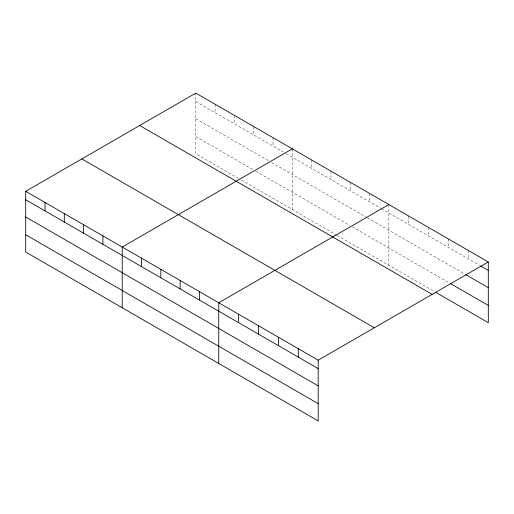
<?xml version="1.0" encoding="UTF-8"?>
<svg xmlns="http://www.w3.org/2000/svg" width="514" height="514" viewBox="0 0 514 514"><rect width="100%" height="100%" fill="white"/><g stroke="black" fill="none" stroke-linecap="round" stroke-linejoin="round"><path stroke-width="0.39" stroke-dasharray="2.57 1.93" d="M238.56 178.493L195.815 153.814L195.815 93.105M195.815 101.521L283.368 152.073M286.131 153.667L380.578 208.202M381.272 208.594L479.382 265.243M195.815 118.779L268.893 160.972M271.649 162.565L366.79 217.493M367.484 217.891L464.296 273.789M195.815 136.563L253.723 169.993M255.792 171.188L349.559 225.325M352.315 226.918L449.891 283.253M241.317 180.086L336.458 235.02M337.145 235.418L434.805 291.798M468.408 250.485L468.408 258.908M448.523 239.004L448.523 247.427M428.631 227.522L428.631 235.939M408.746 216.041L408.746 224.457M388.854 204.553L388.854 265.269M369.553 193.412L369.553 201.829M350.246 182.264L350.246 190.688M330.939 171.117L330.939 179.54M311.638 159.976L311.638 168.393M292.331 148.829L292.331 209.545M273.03 137.681L273.03 146.105M253.723 126.54L253.723 134.957M234.423 115.393L234.423 123.816M215.115 104.246L215.115 112.669"/><path stroke-width="0.77" d="M318.185 385.86L318.185 360.185L25.7 191.317L25.7 252.033L318.185 420.895L318.185 385.86L25.7 216.992M435.493 292.196L488.3 322.683L488.3 261.967L195.815 93.105L25.7 191.317M292.331 148.829L122.223 247.041L122.223 307.757M388.854 204.553L218.739 302.772L218.739 363.482M318.185 360.185L488.3 261.967M480.757 266.034L488.3 270.39M465.665 274.579L488.3 287.647M450.579 283.651L488.3 305.425M139.673 125.512L432.165 294.381M81.835 158.91L374.327 327.771M25.7 199.74L318.185 368.602M25.7 234.776L318.185 403.638M298.3 348.698L298.3 357.121M278.408 337.216L278.408 345.639M258.523 325.735L258.523 334.158M238.631 314.253L238.631 322.67M199.438 291.624L199.438 300.041M180.131 280.477L180.131 288.9M160.831 269.336L160.831 277.753M141.523 258.189L141.523 266.612M102.916 235.9L102.916 244.317M83.615 224.753L83.615 233.176M64.308 213.606L64.308 222.029M45.007 202.465L45.007 210.881"/></g></svg>
